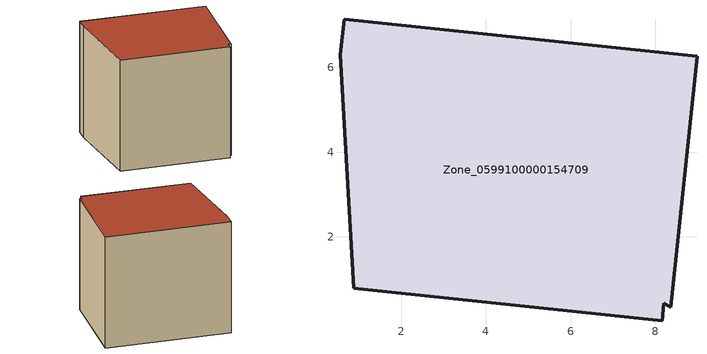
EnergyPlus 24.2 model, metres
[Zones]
Zone_0599100000154709
 floor ground (C_G): 8.19,0.43 8.16,0.02 0.89,0.79 0.57,6.29 0.66,7.14 8.98,6.26 8.36,0.35 z0
 wall outside (C_F): 8.19,0.43 8.36,0.35 8.98,6.26 0.66,7.14 0.57,6.29 0.89,0.79 8.16,0.02 8.19,0.43 z0:7.85
 roof outside (C_R): 8.16,0.02 8.19,0.43 8.36,0.35 8.98,6.26 0.66,7.14 0.57,6.29 0.89,0.79 z7.85
[BUILDING]
Pand.0599100000154709: North Axis=0; Terrain=City; Loads Convergence Tolerance Value=0.04; Temperature Convergence Tolerance Value=0.4; Solar Distribution=FullExterior; Maximum Number of Warmup Days=25; Minimum Number of Warmup Days=1
[Site:Location]
Rotterdam.The.Hague.AP_ZH_NLD Design_Conditions: Latitude=51.96; Longitude=4.45; Time Zone=1; Elevation=-4.5
[SITE:GROUNDTEMPERATURE:BUILDINGSURFACE]
18, 18, 18, 18, 18, 18, 18, 18, 18, 18, 18, 18
[MATERIAL] Thermal Absorptance=0.9; Solar Absorptance=0.7; Visible Absorptance=0.7
Name | Roughness | Thickness | Conductivity | Density | Specific Heat
G.TI.1946-1964 | MediumSmooth | 0.15 | 1 | 540 | 1210
F.TI.1946-1964 | Rough | 0.3 | 0.857143 | 1920 | 840
R.TI.1946-1964 | MediumRough | 0.2 | 0.277778 | 1500 | 1000
[CONSTRUCTION]
C_G: G.TI.1946-1964
C_F: F.TI.1946-1964
C_R: R.TI.1946-1964
[ZONE]
Zone_0599100000154709: Type=1; Multiplier=1; Ceiling Height=Autocalculate; Volume=Autocalculate; Floor Area=autocalculate; Part of Total Floor Area=Yes
[ZONEINFILTRATION:DESIGNFLOWRATE]
Infil_Zone_0599100000154709: Zone or ZoneList or Space or SpaceList=Zone_0599100000154709; Schedule=AlwaysOn; Design Flow Rate Calculation Method=Flow/Area; Flow Rate per Floor Area=0.003; Constant Term Coefficient=1; Temperature Term Coefficient=0; Velocity Term Coefficient=0; Velocity Squared Term Coefficient=0
[HVACTEMPLATE:ZONE:IDEALLOADSAIRSYSTEM]
Zone_0599100000154709: Maximum Heating Supply Air Temperature=50; Minimum Cooling Supply Air Temperature=13; Maximum Heating Supply Air Humidity Ratio=0.0156; Minimum Cooling Supply Air Humidity Ratio=0.0077; Heating Limit=NoLimit; Cooling Limit=NoLimit; Dehumidification Control Type=ConstantSensibleHeatRatio; Cooling Sensible Heat Ratio=0.7; Dehumidification Setpoint=60; Humidification Control Type=None; Humidification Setpoint=30; Outdoor Air Method=None; Outdoor Air Flow Rate per Person=0.00944; Outdoor Air Flow Rate per Zone Floor Area=0; Outdoor Air Flow Rate per Zone=0; Demand Controlled Ventilation Type=None; Outdoor Air Economizer Type=NoEconomizer; Heat Recovery Type=None; Sensible Heat Recovery Effectiveness=0.7; Latent Heat Recovery Effectiveness=0.65
[ZONECONTROL:THERMOSTAT]
ThermostatControl_Zone_0599100000154709: Zone or ZoneList=Zone_0599100000154709; Control Type Schedule=DualSetpointControlType; Control 1=Thermostat_Zone_0599100000154709; Temperature Difference Between Cutout And Setpoint=0
[THERMOSTATSETPOINT:DUALSETPOINT]
Thermostat_Zone_0599100000154709: Heating Setpoint Temperature Schedule=HeatingSetpoint_Zone_0599100000154709; Cooling Setpoint Temperature Schedule=CoolingSetpoint_Zone_0599100000154709
[SCHEDULE:COMPACT]
HeatingSetpoint_Zone_0599100000154709: Through: 12/31, For: AllDays, Until: 24:00, 21
CoolingSetpoint_Zone_0599100000154709: Through: 12/31, For: AllDays, Until: 24:00, 24
DualSetpointControlType: Through: 12/31, For: AllDays, Until: 24:00, 4
AlwaysOn: Through: 12/31, For: AllDays, Until: 24:00, 1
